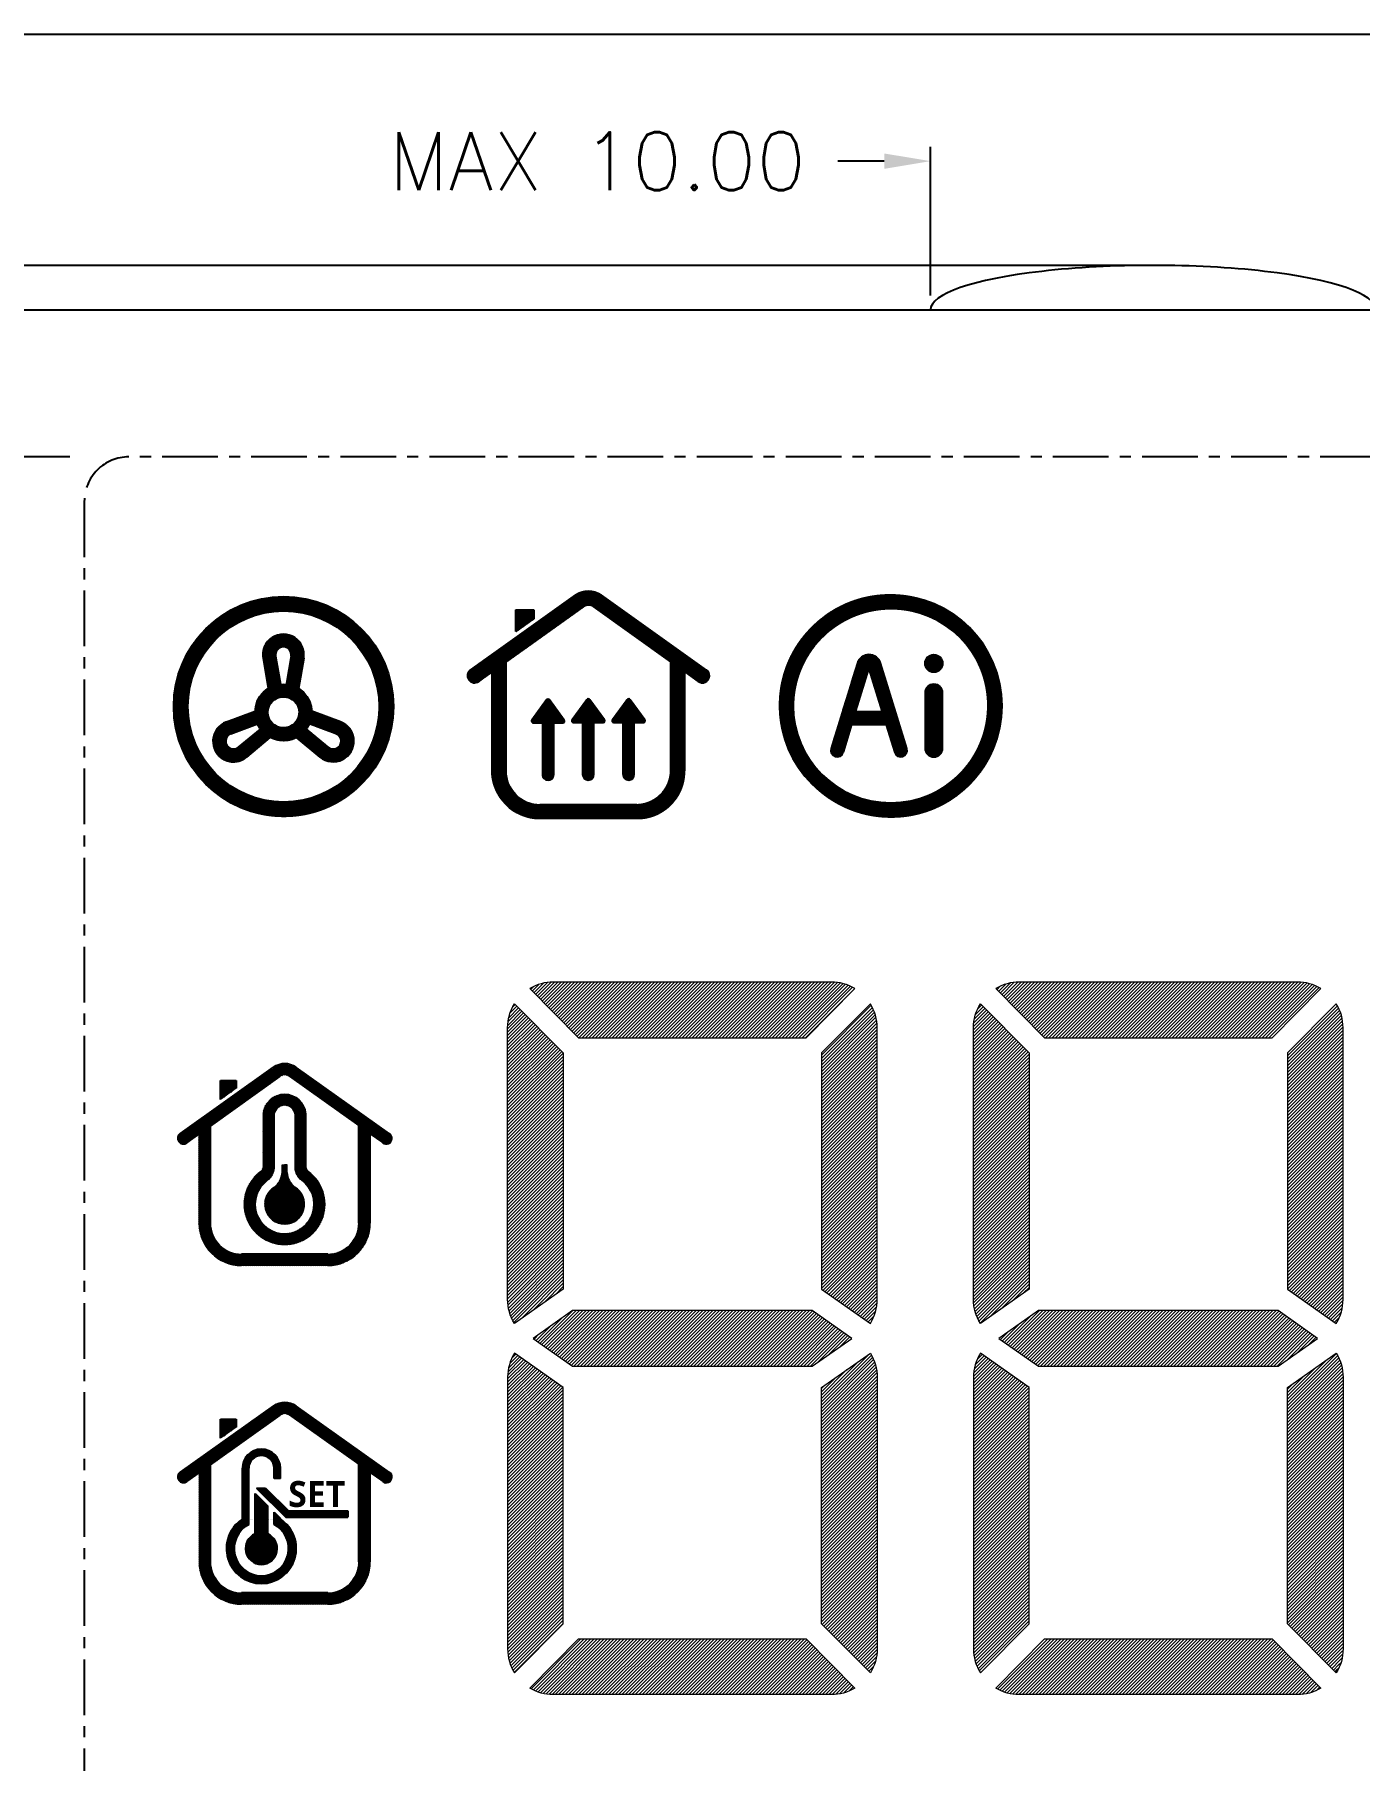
# Model space of a CAD drawing. Header units: millimetres. Extents: x 1826 to 2116, y 1670 to 1795.
# Drawn here: x 1891.45 to 1921.2, y 1756.41 to 1795.16 of the extents above; entities that cross this region are included whole.
import ezdxf

# ---------------------------------------------------------------- set-up
doc = ezdxf.new("R2010")
doc.units = ezdxf.units.MM
doc.linetypes.add('CENTER', pattern=[2, 1.25, -0.25, 0.25, -0.25])
for name, color, linetype in [('D', 7, 'Continuous'), ('DIM', 3, 'Continuous'), ('DWG', 7, 'Continuous')]:
    doc.layers.add(name, color=color, linetype=linetype)
doc.styles.add('ROMANC', font='isocp.shx', dxfattribs={"bigfont": 'gbcbig.shx'})
doc.styles.add('ROMANS', font='romans.shx')
doc.dimstyles.new('LCDDIM', dxfattribs={"dimtxt": 0.85, "dimasz": 0.68, "dimexe": 0.2125, "dimexo": 0.2125, "dimgap": 0.17, "dimtad": 0, "dimzin": 0, "dimdsep": 46, "dimtxsty": 'ROMANS', "dimcen": 2.5, "dimadec": 0, "dimazin": 0, "dimtfac": 1, "dimtofl": 0, "dimtmove": 0, "dimatfit": 0, "dimfxl": 0, "dimarcsym": 0})
pattern_1 = [(45, (-9002.490961, 7840.684792), (-0.010731663625, 0.010731663625), [])]
pattern_2 = [(45, (-10900.845477, 8970.914534), (-0.03742604571, 0.03742604571), [])]
pattern_3 = [(45, (8354.6437641, 10177.7922639), (-0.00083968930266, 0.00083968930266), [])]

# ---------------------------------------------------------------- blocks, each defined once
blk = doc.blocks.new('*D3')
at = {"layer": 'DEFPOINTS', "color": 0, "transparency": 16777216}
for p in [(1876.559, 1789.976), (1916.569, 1789.976), (1889.169, 1788.976)]:
    blk.add_point(p, dxfattribs=at)
at = {"layer": 'DIM', "color": 0, "lineweight": -2, "transparency": 16777216}
for p, q in [((1876.559, 1791.016), (1876.559, 1792.056)), ((1916.244, 1789.976), (1876.234, 1789.976)), ((1888.844, 1788.976), (1876.234, 1788.976)), ((1876.559, 1787.936), (1876.559, 1786.896))]:
    blk.add_line(p, q, dxfattribs=at)
at = {"layer": 'DIM', "color": 0, "transparency": 16777216}
for points in [[(1876.386, 1791.016), (1876.733, 1791.016), (1876.559, 1789.976)], [(1876.386, 1787.936), (1876.733, 1787.936), (1876.559, 1788.976)]]:
    blk.add_solid(points, dxfattribs=at)
at = {"layer": 'DIM', "color": 0, "transparency": 16777216, "insert": (1876.559, 1782.117), "char_height": 1.3, "attachment_point": 5, "rotation": 90, "style": 'ROMANS'}
blk.add_mtext('MAX 1.00', dxfattribs=at)
blk = doc.blocks.new('*D5')
at = {"layer": 'DEFPOINTS', "color": 0, "transparency": 16777216}
for p in [(1911.569, 1792.316), (1911.569, 1788.976), (1921.569, 1788.976)]:
    blk.add_point(p, dxfattribs=at)
at = {"layer": 'DIM', "color": 0, "lineweight": -2, "transparency": 16777216}
for p, q in [((1911.569, 1789.301), (1911.569, 1792.641)), ((1921.569, 1789.301), (1921.569, 1792.641)), ((1910.529, 1792.316), (1909.489, 1792.316)), ((1922.609, 1792.316), (1923.649, 1792.316))]:
    blk.add_line(p, q, dxfattribs=at)
at = {"layer": 'DIM', "color": 0, "transparency": 16777216}
for points in [[(1910.529, 1792.489), (1910.529, 1792.143), (1911.569, 1792.316)], [(1922.609, 1792.489), (1922.609, 1792.143), (1921.569, 1792.316)]]:
    blk.add_solid(points, dxfattribs=at)
at = {"layer": 'DIM', "color": 0, "transparency": 16777216, "insert": (1904.091, 1792.316), "char_height": 1.3, "attachment_point": 5, "style": 'ROMANS'}
blk.add_mtext('MAX 10.00', dxfattribs=at)
blk = doc.blocks.new('*D11')
at = {"layer": 'DEFPOINTS', "color": 0, "transparency": 16777216}
for p in [(1882.149, 1785.676), (1892.569, 1785.676), (1892.569, 1729.676)]:
    blk.add_point(p, dxfattribs=at)
at = {"layer": 'DIM', "color": 0, "lineweight": -2, "transparency": 16777216}
for p, q in [((1892.244, 1785.676), (1881.824, 1785.676)), ((1882.149, 1784.636), (1882.149, 1764.9)), ((1882.149, 1730.716), (1882.149, 1750.452)), ((1892.244, 1729.676), (1881.824, 1729.676))]:
    blk.add_line(p, q, dxfattribs=at)
at = {"layer": 'DIM', "color": 0, "transparency": 16777216}
for points in [[(1881.976, 1784.636), (1882.323, 1784.636), (1882.149, 1785.676)], [(1881.976, 1730.716), (1882.323, 1730.716), (1882.149, 1729.676)]]:
    blk.add_solid(points, dxfattribs=at)
at = {"layer": 'DIM', "color": 0, "transparency": 16777216, "insert": (1882.149, 1757.676), "char_height": 1.3, "attachment_point": 5, "rotation": 90, "style": 'ROMANS'}
blk.add_mtext('MIN V.A 56.00', dxfattribs=at)

msp = doc.modelspace()

# ---------------------------------------------------------------- hatches: boundary and pattern name
h = msp.add_hatch()
h.set_pattern_fill('ANSI31', color=256, scale=0.01)
h.set_pattern_definition([(45, (3708.8154785, 5151.9313022), (-0.0008838834765, 0.0008838834765), [])])
h.paths.add_polyline_path([(1902.262, 1781.755), (1902.66, 1782.039), (1902.66, 1782.24), (1902.262, 1782.24)], flags=16)
h.paths.add_polyline_path([(1901.24, 1780.894, 1), (1901.426, 1780.634), (1901.718, 1780.842), (1901.718, 1778.63, 0.414214), (1902.795, 1777.553), (1904.975, 1777.553, 0.414214), (1906.053, 1778.63), (1906.053, 1780.847), (1906.352, 1780.634, 1), (1906.538, 1780.894), (1904.179, 1782.576, 0.320007), (1903.599, 1782.576)])
h.paths.add_polyline_path([(1903.785, 1782.316, -0.320007), (1903.993, 1782.316), (1905.733, 1781.075), (1905.733, 1778.63, -0.414214), (1904.975, 1777.873), (1902.795, 1777.873, -0.414214), (1902.038, 1778.63), (1902.038, 1781.07)], flags=16)
h.paths.add_polyline_path([(1903.109, 1778.542), (1903.109, 1779.705), (1903.313, 1779.705, 0.614437), (1903.345, 1779.768), (1903.014, 1780.22, 0.506535), (1902.949, 1780.22), (1902.618, 1779.768, 0.614437), (1902.65, 1779.705), (1902.854, 1779.705), (1902.854, 1778.542, 1.000004)], flags=0)
h.paths.add_polyline_path([(1904.013, 1778.547), (1904.013, 1779.71), (1904.216, 1779.71, 0.614437), (1904.248, 1779.773), (1903.917, 1780.224, 0.506535), (1903.853, 1780.224), (1903.522, 1779.773, 0.614437), (1903.554, 1779.71), (1903.758, 1779.71), (1903.758, 1778.547, 1.000004)], flags=0)
h.paths.add_polyline_path([(1904.919, 1778.547), (1904.919, 1779.71), (1905.123, 1779.71, 0.614437), (1905.155, 1779.773), (1904.824, 1780.224, 0.506535), (1904.76, 1780.224), (1904.428, 1779.773, 0.614437), (1904.46, 1779.71), (1904.664, 1779.71), (1904.664, 1778.547, 1.000004)], flags=0)
h = msp.add_hatch()
h.set_pattern_fill('ANSI31', color=256, scale=0.01)
h.set_pattern_definition([(45, (3708.9100307, 5152.0086648), (-0.0008838834765, 0.0008838834765), [])])
h.paths.add_polyline_path([(1894.577, 1780.071, 1), (1899.51, 1780.071, 1)])
h.paths.add_polyline_path([(1899.19, 1780.071, -1), (1894.897, 1780.071, -1)], flags=16)
h.paths.add_polyline_path([(1897.676, 1779.94, -1), (1896.404, 1779.94, -1)], flags=0)
h = msp.add_hatch()
h.set_pattern_fill('ANSI31', color=256, scale=0.01)
h.set_pattern_definition([(45, (6630.614314, 9487.2321679), (-0.00088388347648, 0.00088388347648), [])])
h.paths.add_polyline_path([(1908.18, 1780.087, 1), (1913.176, 1780.087, 1)])
h.paths.add_polyline_path([(1912.856, 1780.087, -1), (1908.5, 1780.087, -1)], flags=16)
h.paths.add_polyline_path([(1910.454, 1781.045), (1911.043, 1779.125, -1), (1910.761, 1779.039), (1910.569, 1779.663), (1909.804, 1779.663), (1909.613, 1779.039, -1), (1909.33, 1779.125), (1909.919, 1781.045, -0.739234)], flags=0)
h.paths.add_polyline_path([(1910.187, 1780.91), (1910.477, 1779.963), (1909.896, 1779.963)], flags=0)
h.paths.add_polyline_path([(1911.848, 1780.375), (1911.848, 1779.137, -1), (1911.439, 1779.137), (1911.439, 1780.375, -1)], flags=0)
h = msp.add_hatch()
h.set_pattern_fill('ANSI31', color=256, scale=0.0095)
h.set_pattern_definition(pattern_3)
h.paths.add_polyline_path([(1896.584, 1781.156), (1896.7, 1780.477, -0.115075), (1896.973, 1780.572), (1896.865, 1781.204, -1.184739), (1897.215, 1781.204), (1897.107, 1780.572, -0.115075), (1897.38, 1780.477), (1897.496, 1781.156, 1.184739)])
at = {"lineweight": 5}
h = msp.add_hatch(dxfattribs=at)
h.set_pattern_fill('ANSI31', color=256, scale=0.003628)
h.set_pattern_definition([(45, (-10742.487181, 8598.710117), (-0.008145319496, 0.008145319496), [])])
edge = h.paths.add_edge_path()
edge.add_arc((1911.644, 1781.038), 0.205, 0, 360)
edge = h.paths.add_edge_path()
edge.add_arc((1909.472, 1779.082), 0.148, 162.9461, 342.9461)
edge.add_line((1909.613, 1779.039), (1909.804, 1779.663))
edge.add_line((1909.804, 1779.663), (1910.569, 1779.663))
edge.add_line((1910.569, 1779.663), (1910.761, 1779.039))
edge.add_arc((1910.902, 1779.082), 0.148, 197.0539, 377.0539)
edge.add_line((1911.043, 1779.125), (1910.454, 1781.045))
edge.add_arc((1910.187, 1780.963), 0.28, 17.0539, 162.9461)
edge.add_line((1909.919, 1781.045), (1909.33, 1779.125))
h.paths.add_polyline_path([(1910.187, 1780.91), (1909.896, 1779.963), (1910.477, 1779.963)], flags=16)
edge = h.paths.add_edge_path()
edge.add_arc((1911.644, 1780.375), 0.205, 0, 180)
edge.add_line((1911.439, 1780.375), (1911.439, 1779.137))
edge.add_arc((1911.644, 1779.137), 0.205, 180, 360)
edge.add_line((1911.848, 1779.137), (1911.848, 1780.375))
h = msp.add_hatch()
h.set_pattern_fill('ANSI31', color=256, scale=0.0095)
h.set_pattern_definition(pattern_3)
h.paths.add_polyline_path([(1897.04, 1780.576, 0.414214), (1896.404, 1779.94, 1), (1897.676, 1779.94, 0.414214), (1897.04, 1780.576), (1897.04, 1780.291, -0.414214), (1897.391, 1779.94, -1), (1896.689, 1779.94, -0.414214), (1897.04, 1780.291)])
h = msp.add_hatch()
h.set_pattern_fill('ANSI31', color=256, scale=0.0095, angle=120)
h.set_pattern_definition([(165, (-8604.5152867, 3173.462431), (-0.00030734761606, -0.00114703691872), [])])
h.paths.add_polyline_path([(1896.215, 1778.937), (1896.745, 1779.376, -0.115075), (1896.526, 1779.565), (1896.033, 1779.156, -1.184739), (1895.858, 1779.459), (1896.459, 1779.682, -0.115075), (1896.404, 1779.966), (1895.759, 1779.727, 1.184739)])
h = msp.add_hatch()
h.set_pattern_fill('ANSI31', color=256, scale=0.0095, angle=240)
h.set_pattern_definition([(285, (5940.9918105, -8011.4352173), (0.00114703691872, 0.00030734761606), [])])
h.paths.add_polyline_path([(1898.321, 1779.727), (1897.676, 1779.966, -0.115075), (1897.622, 1779.682), (1898.222, 1779.459, -1.184739), (1898.047, 1779.156), (1897.554, 1779.565, -0.115075), (1897.335, 1779.376), (1897.865, 1778.937, 1.184739)])
h = msp.add_hatch()
h.set_pattern_fill('ANSI31', color=256, scale=0.00796)
h.set_pattern_definition([(45, (3340.460339, 4463.9924451), (-0.0007035756667, 0.0007035756667), [])])
h.paths.add_polyline_path([(1902.854, 1779.705), (1902.854, 1778.542, 1.000004), (1903.109, 1778.542), (1903.109, 1779.705), (1903.313, 1779.705, 0.614437), (1903.345, 1779.768), (1903.014, 1780.22, 0.506535), (1902.949, 1780.22), (1902.618, 1779.768, 0.614437), (1902.65, 1779.705)])
h = msp.add_hatch()
h.set_pattern_fill('ANSI31', color=256, scale=0.00796)
h.set_pattern_definition([(45, (3341.3638348, 4463.997074), (-0.0007035756667, 0.0007035756667), [])])
h.paths.add_polyline_path([(1903.758, 1779.71), (1903.758, 1778.547, 1.000004), (1904.013, 1778.547), (1904.013, 1779.71), (1904.216, 1779.71, 0.614437), (1904.248, 1779.773), (1903.917, 1780.224, 0.506535), (1903.853, 1780.224), (1903.522, 1779.773, 0.614437), (1903.554, 1779.71)])
h = msp.add_hatch()
h.set_pattern_fill('ANSI31', color=256, scale=0.00796)
h.set_pattern_definition([(45, (3342.2704966, 4463.997074), (-0.0007035756667, 0.0007035756667), [])])
h.paths.add_polyline_path([(1904.664, 1779.71), (1904.664, 1778.547, 1.000004), (1904.919, 1778.547), (1904.919, 1779.71), (1905.123, 1779.71, 0.614437), (1905.155, 1779.773), (1904.824, 1780.224, 0.506535), (1904.76, 1780.224), (1904.428, 1779.773, 0.614437), (1904.46, 1779.71)])
h = msp.add_hatch(dxfattribs=at)
h.set_pattern_fill('ANSI31', color=256, scale=0.01667)
h.set_pattern_definition(pattern_2)
h.paths.add_polyline_path([(1903.101, 1773.885, 0.136063), (1902.572, 1773.738), (1903.669, 1772.634), (1908.776, 1772.634), (1909.873, 1773.738, 0.136063), (1909.344, 1773.885)])
h = msp.add_hatch(dxfattribs=at)
h.set_pattern_fill('ANSI31', color=256, scale=0.01667)
h.set_pattern_definition(pattern_2)
h.paths.add_polyline_path([(1913.562, 1773.885, 0.136063), (1913.033, 1773.738), (1914.13, 1772.634), (1919.237, 1772.634), (1920.334, 1773.738, 0.136063), (1919.805, 1773.885)])
h = msp.add_hatch(dxfattribs=at)
h.set_pattern_fill('ANSI31', color=256, scale=0.01667)
h.set_pattern_definition(pattern_2)
h.paths.add_polyline_path([(1903.324, 1772.293), (1902.227, 1773.397, 0.139094), (1902.074, 1772.857), (1902.074, 1766.757, 0.139094), (1902.227, 1766.218), (1903.324, 1766.99)])
h = msp.add_hatch(dxfattribs=at)
h.set_pattern_fill('ANSI31', color=256, scale=0.01667)
h.set_pattern_definition(pattern_2)
h.paths.add_polyline_path([(1910.372, 1772.857, 0.139094), (1910.219, 1773.397), (1909.121, 1772.293), (1909.121, 1766.99), (1910.219, 1766.218, 0.139094), (1910.372, 1766.757)])
h = msp.add_hatch(dxfattribs=at)
h.set_pattern_fill('ANSI31', color=256, scale=0.01667)
h.set_pattern_definition(pattern_2)
edge = h.paths.add_edge_path()
edge.add_arc((1913.562, 1766.757), 1.027, 180, 211.6747, ccw=False)
edge.add_line((1912.535, 1766.757), (1912.535, 1772.857))
edge.add_arc((1913.562, 1772.857), 1.027, 148.3253, 180, ccw=False)
edge.add_line((1912.688, 1773.397), (1913.785, 1772.293))
edge.add_line((1913.785, 1772.293), (1913.785, 1766.99))
edge.add_line((1913.785, 1766.99), (1912.688, 1766.218))
h = msp.add_hatch(dxfattribs=at)
h.set_pattern_fill('ANSI31', color=256, scale=0.01667)
h.set_pattern_definition(pattern_2)
edge = h.paths.add_edge_path()
edge.add_arc((1919.805, 1766.757), 1.027, 328.3253, 360)
edge.add_line((1920.833, 1766.757), (1920.833, 1772.857))
edge.add_arc((1919.805, 1772.857), 1.027, 360, 391.6747)
edge.add_line((1920.68, 1773.397), (1919.582, 1772.293))
edge.add_line((1919.582, 1772.293), (1919.582, 1766.99))
edge.add_line((1919.582, 1766.99), (1920.68, 1766.218))
h = msp.add_hatch()
h.set_pattern_fill('ANSI31', color=256, scale=0.00956)
h.set_pattern_definition([(45, (-9583.99517, 7829.414137), (-0.02146332725, 0.02146332725), [])])
h.paths.add_polyline_path([(1895.98, 1771.498), (1895.98, 1771.676), (1895.626, 1771.676), (1895.626, 1771.246)], flags=16)
h.paths.add_polyline_path([(1894.72, 1770.482, 1), (1894.869, 1770.272), (1895.143, 1770.467), (1895.143, 1768.473, 0.414214), (1896.099, 1767.517), (1898.034, 1767.517, 0.414214), (1898.99, 1768.473), (1898.99, 1770.472), (1899.27, 1770.272, 1), (1899.42, 1770.482), (1897.327, 1771.974, 0.320007), (1896.813, 1771.974)])
h.paths.add_polyline_path([(1895.402, 1770.651), (1896.963, 1771.764, -0.320007), (1897.177, 1771.764), (1898.732, 1770.656), (1898.732, 1768.473, -0.414214), (1898.034, 1767.775), (1896.099, 1767.775, -0.414214), (1895.402, 1768.473)], flags=16)
h = msp.add_hatch()
h.set_pattern_fill('ANSI31', color=256, scale=0.00478)
h.set_pattern_definition(pattern_1)
h.paths.add_polyline_path([(1896.585, 1769.723, -0.178159), (1896.534, 1769.631, 3.083722), (1897.599, 1769.631, -0.178159), (1897.549, 1769.723), (1897.549, 1770.923, 0.920896), (1896.585, 1770.923)])
h.paths.add_polyline_path([(1896.833, 1770.911, -0.888352), (1897.3, 1770.911), (1897.3, 1769.708, 0.202499), (1897.447, 1769.434, -3.143835), (1896.686, 1769.434, 0.202499), (1896.833, 1769.708)], flags=16)
h.paths.add_polyline_path([(1897.011, 1769.782), (1897.067, 1769.782), (1897.122, 1769.782), (1897.123, 1769.607, 0.204472), (1897.296, 1769.281, -3.624789), (1896.838, 1769.281, 0.204472), (1897.01, 1769.607)], flags=0)
h = msp.add_hatch()
h.set_pattern_fill('ANSI31', color=256, scale=0.00478)
h.set_pattern_definition(pattern_1)
h.paths.add_polyline_path([(1897.296, 1769.281, -0.204472), (1897.123, 1769.607), (1897.122, 1769.782), (1897.067, 1769.782), (1897.011, 1769.782), (1897.01, 1769.607, -0.204472), (1896.838, 1769.281, 3.624789)])
h = msp.add_hatch(dxfattribs=at)
h.set_pattern_fill('ANSI31', color=256, scale=0.01667)
h.set_pattern_definition(pattern_2)
h.paths.add_polyline_path([(1903.534, 1766.509), (1902.645, 1765.884), (1903.534, 1765.259), (1908.911, 1765.259), (1909.8, 1765.884), (1908.911, 1766.509)])
h = msp.add_hatch(dxfattribs=at)
h.set_pattern_fill('ANSI31', color=256, scale=0.01667)
h.set_pattern_definition(pattern_2)
h.paths.add_polyline_path([(1913.995, 1766.509), (1913.106, 1765.884), (1913.995, 1765.259), (1919.372, 1765.259), (1920.261, 1765.884), (1919.372, 1766.509)])
h = msp.add_hatch(dxfattribs=at)
h.set_pattern_fill('ANSI31', color=256, scale=0.01667)
h.set_pattern_definition(pattern_2)
h.paths.add_polyline_path([(1903.324, 1764.779), (1902.227, 1765.55, 0.139094), (1902.074, 1765.011), (1902.074, 1758.911, 0.139094), (1902.227, 1758.372), (1903.324, 1759.476)])
h = msp.add_hatch(dxfattribs=at)
h.set_pattern_fill('ANSI31', color=256, scale=0.01667)
h.set_pattern_definition(pattern_2)
h.paths.add_polyline_path([(1909.121, 1759.476), (1910.219, 1758.372, 0.139094), (1910.372, 1758.911), (1910.372, 1765.011, 0.139094), (1910.219, 1765.55), (1909.121, 1764.779)])
h = msp.add_hatch(dxfattribs=at)
h.set_pattern_fill('ANSI31', color=256, scale=0.01667)
h.set_pattern_definition(pattern_2)
edge = h.paths.add_edge_path()
edge.add_arc((1913.562, 1765.011), 1.027, 148.3253, 180)
edge.add_line((1912.535, 1765.011), (1912.535, 1758.911))
edge.add_arc((1913.562, 1758.911), 1.027, 180, 211.6747)
edge.add_line((1912.688, 1758.372), (1913.785, 1759.476))
edge.add_line((1913.785, 1759.476), (1913.785, 1764.779))
edge.add_line((1913.785, 1764.779), (1912.688, 1765.55))
h = msp.add_hatch(dxfattribs=at)
h.set_pattern_fill('ANSI31', color=256, scale=0.01667)
h.set_pattern_definition(pattern_2)
edge = h.paths.add_edge_path()
edge.add_arc((1919.805, 1765.011), 1.027, 0, 31.6747, ccw=False)
edge.add_line((1920.833, 1765.011), (1920.833, 1758.911))
edge.add_arc((1919.805, 1758.911), 1.027, -31.6747, 0, ccw=False)
edge.add_line((1920.68, 1758.372), (1919.582, 1759.476))
edge.add_line((1919.582, 1759.476), (1919.582, 1764.779))
edge.add_line((1919.582, 1764.779), (1920.68, 1765.55))
h = msp.add_hatch()
h.set_pattern_fill('ANSI31', color=256, scale=0.00956)
h.set_pattern_definition([(45, (-9583.99413, 7821.808982), (-0.02146332725, 0.02146332725), [])])
h.paths.add_polyline_path([(1895.981, 1763.893), (1895.981, 1764.071), (1895.627, 1764.071), (1895.627, 1763.64)], flags=16)
h.paths.add_polyline_path([(1894.721, 1762.877, 1), (1894.87, 1762.667), (1895.145, 1762.862), (1895.145, 1760.868, 0.414214), (1896.101, 1759.912), (1898.035, 1759.912, 0.414214), (1898.991, 1760.868), (1898.991, 1762.867), (1899.271, 1762.667, 1), (1899.421, 1762.877), (1897.328, 1764.369, 0.320007), (1896.814, 1764.369)])
h.paths.add_polyline_path([(1895.403, 1763.046), (1896.964, 1764.159, -0.320007), (1897.178, 1764.159), (1898.733, 1763.051), (1898.733, 1760.868, -0.414214), (1898.035, 1760.17), (1896.101, 1760.17, -0.414214), (1895.403, 1760.868)], flags=16)
h = msp.add_hatch()
h.set_pattern_fill('ANSI31', color=256, scale=0.006214)
h.set_pattern_definition([(45, (-5600.778105, 6010.064838), (-0.01395116271, 0.01395116271), [])])
h.paths.add_polyline_path([(1898.484, 1762.01), (1898.484, 1761.867), (1897.096, 1761.867), (1896.437, 1762.517), (1896.641, 1762.517), (1897.155, 1762.01)])
edge = h.paths.add_edge_path()
edge.add_line((1896.972, 1762.74), (1896.83, 1762.74))
edge.add_line((1896.83, 1762.74), (1896.83, 1762.968))
edge.add_arc((1896.545, 1762.968), 0.285, 0, 180)
edge.add_line((1896.26, 1762.968), (1896.26, 1761.706))
edge.add_arc((1896.545, 1761.165), 0.611, 117.7938, 422.2062)
edge.add_line((1896.83, 1761.706), (1896.83, 1761.978))
edge.add_line((1896.83, 1761.978), (1896.972, 1761.838))
edge.add_line((1896.972, 1761.838), (1896.972, 1761.824))
edge.add_arc((1896.545, 1761.165), 0.785, -237.0432, 57.0432, ccw=False)
edge.add_line((1896.118, 1761.824), (1896.118, 1762.968))
edge.add_arc((1896.545, 1762.968), 0.427, 0, 180, ccw=False)
edge.add_line((1896.972, 1762.968), (1896.972, 1762.74))
edge = h.paths.add_edge_path(flags=17)
edge.add_line((1896.402, 1762.399), (1896.687, 1762.119))
edge.add_line((1896.687, 1762.119), (1896.687, 1761.492))
edge.add_arc((1896.545, 1761.165), 0.356, -246.4218, 66.4218, ccw=False)
edge.add_line((1896.402, 1761.492), (1896.402, 1762.077))
edge.add_line((1896.402, 1762.077), (1896.402, 1762.399))
h = msp.add_hatch(dxfattribs=at)
h.set_pattern_fill('ANSI31', color=256, scale=0.01667)
h.set_pattern_definition(pattern_2)
h.paths.add_polyline_path([(1903.669, 1759.134), (1902.572, 1758.03, 0.136063), (1903.101, 1757.884), (1909.344, 1757.884, 0.136063), (1909.873, 1758.03), (1908.776, 1759.134)])
h = msp.add_hatch(dxfattribs=at)
h.set_pattern_fill('ANSI31', color=256, scale=0.01667)
h.set_pattern_definition(pattern_2)
edge = h.paths.add_edge_path()
edge.add_arc((1913.562, 1758.911), 1.027, 239.007, 270, ccw=False)
edge.add_line((1913.033, 1758.03), (1914.13, 1759.134))
edge.add_line((1914.13, 1759.134), (1919.237, 1759.134))
edge.add_line((1919.237, 1759.134), (1920.334, 1758.03))
edge.add_arc((1919.805, 1758.911), 1.027, 270, 300.993, ccw=False)
edge.add_line((1919.805, 1757.884), (1913.562, 1757.884))

# ---------------------------------------------------------------- linework, layer by layer
for p, q in [((1911.569, 1788.976), (1911.569, 1788.976)), ((1897.099, 1782.504), (1897.107, 1782.504)), ((1902.262, 1781.755), (1902.262, 1782.24)), ((1902.262, 1782.24), (1902.66, 1782.24)), ((1902.66, 1782.24), (1902.66, 1782.039)), ((1896.584, 1781.156), (1896.7, 1780.477)), ((1896.865, 1781.204), (1896.973, 1780.572)), ((1897.215, 1781.204), (1897.107, 1780.572)), ((1897.496, 1781.156), (1897.38, 1780.477)), ((1895.759, 1779.727), (1896.404, 1779.966)), ((1898.321, 1779.727), (1897.676, 1779.966)), ((1895.858, 1779.459), (1896.459, 1779.682)), ((1896.033, 1779.156), (1896.526, 1779.565)), ((1898.047, 1779.156), (1897.554, 1779.565)), ((1898.222, 1779.459), (1897.622, 1779.682)), ((1902.854, 1779.705), (1902.854, 1778.542)), ((1903.758, 1779.71), (1903.758, 1778.547)), ((1904.664, 1779.71), (1904.664, 1778.547)), ((1896.215, 1778.937), (1896.745, 1779.376)), ((1897.865, 1778.937), (1897.335, 1779.376)), ((1895.626, 1771.246), (1895.626, 1771.676)), ((1895.626, 1771.676), (1895.98, 1771.676)), ((1895.98, 1771.676), (1895.98, 1771.498)), ((1895.402, 1768.473), (1895.402, 1770.651)), ((1898.732, 1768.473), (1898.732, 1770.656)), ((1898.034, 1767.775), (1896.099, 1767.775)), ((1895.627, 1763.64), (1895.627, 1764.071)), ((1895.627, 1764.071), (1895.981, 1764.071)), ((1895.981, 1764.071), (1895.981, 1763.893)), ((1895.403, 1760.868), (1895.403, 1763.046)), ((1898.733, 1760.868), (1898.733, 1763.051)), ((1896.437, 1762.517), (1897.096, 1761.867)), ((1896.437, 1762.517), (1896.641, 1762.517)), ((1896.641, 1762.517), (1897.155, 1762.01)), ((1896.402, 1762.077), (1896.402, 1762.399)), ((1896.402, 1762.399), (1896.687, 1762.119)), ((1896.83, 1761.978), (1896.972, 1761.838)), ((1898.035, 1760.17), (1896.101, 1760.17))]:
    msp.add_line(p, q)
for p, q in [((1910.678, 1782.585), (1910.687, 1782.585)), ((1909.919, 1781.045), (1909.33, 1779.125)), ((1910.187, 1780.91), (1909.896, 1779.963)), ((1910.477, 1779.963), (1910.187, 1780.91)), ((1911.043, 1779.125), (1910.454, 1781.045)), ((1911.439, 1780.375), (1911.439, 1779.137)), ((1911.848, 1779.137), (1911.848, 1780.375)), ((1909.896, 1779.963), (1910.477, 1779.963)), ((1909.804, 1779.663), (1909.613, 1779.039)), ((1909.804, 1779.663), (1910.569, 1779.663)), ((1910.569, 1779.663), (1910.761, 1779.039)), ((1904.464, 1757.884), (1904.464, 1757.884)), ((1907.322, 1757.884), (1907.322, 1757.884))]:
    msp.add_line(p, q, dxfattribs=at)
at = {"lineweight": 0}
for p, q in [((1905.733, 1781.075), (1905.733, 1778.63)), ((1906.053, 1780.847), (1906.053, 1778.63)), ((1904.975, 1777.873), (1902.795, 1777.873)), ((1904.975, 1777.553), (1902.795, 1777.553)), ((1898.99, 1770.472), (1898.99, 1768.473)), ((1897.01, 1769.607), (1897.011, 1769.782)), ((1897.01, 1769.607), (1897.011, 1769.782)), ((1897.011, 1769.782), (1897.067, 1769.782)), ((1897.011, 1769.782), (1897.067, 1769.782)), ((1897.122, 1769.782), (1897.067, 1769.782)), ((1897.122, 1769.782), (1897.067, 1769.782)), ((1897.123, 1769.607), (1897.122, 1769.782)), ((1897.123, 1769.607), (1897.122, 1769.782)), ((1898.034, 1767.517), (1896.099, 1767.517)), ((1898.991, 1762.867), (1898.991, 1760.868)), ((1898.035, 1759.912), (1896.101, 1759.912))]:
    msp.add_line(p, q, dxfattribs=at)
for points in [[(2006.407, 1669.996), (2006.407, 1795.159), (1825.615, 1795.159), (1825.615, 1669.996)], [(1943.969, 1726.376), (1889.169, 1726.376), (1889.169, 1788.976), (1943.969, 1788.976)]]:
    msp.add_lwpolyline(points, close=True)
at = {"linetype": 'CENTER'}
msp.add_lwpolyline([(1940.569, 1730.676), (1940.569, 1784.676, 0.414214), (1939.569, 1785.676), (1893.569, 1785.676, 0.414214), (1892.569, 1784.676), (1892.569, 1730.676, 0.414214), (1893.569, 1729.676), (1939.569, 1729.676, 0.414214)], format="xyb", close=True, dxfattribs=at)
for points in [[(1903.109, 1778.542), (1903.109, 1779.705), (1903.313, 1779.705, 0.614437), (1903.345, 1779.768), (1903.014, 1780.22, 0.506535), (1902.949, 1780.22), (1902.618, 1779.768, 0.614437), (1902.65, 1779.705), (1902.854, 1779.705)], [(1904.013, 1778.547), (1904.013, 1779.71), (1904.216, 1779.71, 0.614437), (1904.248, 1779.773), (1903.917, 1780.224, 0.506535), (1903.853, 1780.224), (1903.522, 1779.773, 0.614437), (1903.554, 1779.71), (1903.758, 1779.71)], [(1904.919, 1778.547), (1904.919, 1779.71), (1905.123, 1779.71, 0.614437), (1905.155, 1779.773), (1904.824, 1780.224, 0.506535), (1904.76, 1780.224), (1904.428, 1779.773, 0.614437), (1904.46, 1779.71), (1904.664, 1779.71)]]:
    msp.add_lwpolyline(points, format="xyb")
at = {"lineweight": 5}
for points in [[(1903.101, 1773.885, 0.136063), (1902.572, 1773.738), (1903.669, 1772.634), (1908.776, 1772.634), (1909.873, 1773.738, 0.136063), (1909.344, 1773.885)], [(1913.562, 1773.885, 0.136063), (1913.033, 1773.738), (1914.13, 1772.634), (1919.237, 1772.634), (1920.334, 1773.738, 0.136063), (1919.805, 1773.885)], [(1902.227, 1766.218, -0.139094), (1902.074, 1766.757), (1902.074, 1772.857, -0.139094), (1902.227, 1773.397), (1903.324, 1772.293), (1903.324, 1766.99)], [(1910.219, 1766.218, 0.139094), (1910.372, 1766.757), (1910.372, 1772.857, 0.139094), (1910.219, 1773.397), (1909.121, 1772.293), (1909.121, 1766.99)], [(1912.688, 1766.218, -0.139094), (1912.535, 1766.757), (1912.535, 1772.857, -0.139094), (1912.688, 1773.397), (1913.785, 1772.293), (1913.785, 1766.99)], [(1920.68, 1766.218, 0.139094), (1920.833, 1766.757), (1920.833, 1772.857, 0.139094), (1920.68, 1773.397), (1919.582, 1772.293), (1919.582, 1766.99)], [(1902.227, 1765.55, 0.139094), (1902.074, 1765.011), (1902.074, 1758.911, 0.139094), (1902.227, 1758.372), (1903.324, 1759.476), (1903.324, 1764.779)], [(1910.219, 1765.55, -0.139094), (1910.372, 1765.011), (1910.372, 1758.911, -0.139094), (1910.219, 1758.372), (1909.121, 1759.476), (1909.121, 1764.779)], [(1912.688, 1765.55, 0.139094), (1912.535, 1765.011), (1912.535, 1758.911, 0.139094), (1912.688, 1758.372), (1913.785, 1759.476), (1913.785, 1764.779)], [(1920.68, 1765.55, -0.139094), (1920.833, 1765.011), (1920.833, 1758.911, -0.139094), (1920.68, 1758.372), (1919.582, 1759.476), (1919.582, 1764.779)], [(1903.101, 1757.884, -0.136063), (1902.572, 1758.03), (1903.669, 1759.134), (1908.776, 1759.134), (1909.873, 1758.03, -0.136063), (1909.344, 1757.884)], [(1913.562, 1757.884, -0.136063), (1913.033, 1758.03), (1914.13, 1759.134), (1919.237, 1759.134), (1920.334, 1758.03, -0.136063), (1919.805, 1757.884)]]:
    msp.add_lwpolyline(points, format="xyb", close=True, dxfattribs=at)
at = {"lineweight": 0}
for points in [[(1896.585, 1770.923), (1896.585, 1769.723, -0.178159), (1896.534, 1769.631, 3.083722), (1897.599, 1769.631, -0.178159), (1897.549, 1769.723), (1897.549, 1770.923, 0.920896)], [(1896.833, 1770.911), (1896.833, 1769.708, -0.202499), (1896.686, 1769.434, 3.143835), (1897.447, 1769.434, -0.202499), (1897.3, 1769.708), (1897.3, 1770.911, 0.888352)]]:
    msp.add_lwpolyline(points, format="xyb", close=True, dxfattribs=at)
at = {"lineweight": 5}
for points in [[(1903.534, 1766.509), (1902.645, 1765.884), (1903.534, 1765.259), (1908.911, 1765.259), (1909.8, 1765.884), (1908.911, 1766.509)], [(1913.995, 1766.509), (1913.106, 1765.884), (1913.995, 1765.259), (1919.372, 1765.259), (1920.261, 1765.884), (1919.372, 1766.509)]]:
    msp.add_lwpolyline(points, close=True, dxfattribs=at)
for centre, radius in [((1897.044, 1780.071), 2.467), ((1897.044, 1780.071), 2.147), ((1897.04, 1779.94), 0.636), ((1897.04, 1779.94), 0.351)]:
    msp.add_circle(centre, radius)
for centre, radius in [((1910.678, 1780.087), 2.498), ((1910.678, 1780.087), 2.178), ((1911.644, 1781.038), 0.205)]:
    msp.add_circle(centre, radius, dxfattribs=at)
for centre, radius, start, end in [((1897.04, 1781.233), 0.462, 350.3333, 189.6667), ((1897.04, 1781.233), 0.177, 350.3333, 189.6667), ((1901.333, 1780.764), 0.16, 125.4901, 305.4901), ((1906.445, 1780.764), 0.16, 234.5099, 54.5099), ((1895.92, 1779.293), 0.462, 110.3333, 309.6667), ((1898.16, 1779.293), 0.462, 230.3333, 69.6667), ((1895.92, 1779.293), 0.177, 110.3333, 309.6667), ((1898.16, 1779.293), 0.177, 230.3333, 69.6667), ((1902.982, 1778.542), 0.127, 180, 0), ((1903.885, 1778.547), 0.127, 180, 0), ((1904.792, 1778.547), 0.127, 180, 0), ((1894.795, 1770.377), 0.129, 125.4901, 305.4901), ((1899.345, 1770.377), 0.129, 234.5099, 54.5099), ((1894.796, 1762.772), 0.129, 125.4901, 305.4901), ((1899.346, 1762.772), 0.129, 234.5099, 54.5099)]:
    msp.add_arc(centre, radius, start, end)
for centre, radius, start, end in [((1910.187, 1780.963), 0.28, 17.0539, 162.9461), ((1911.644, 1780.375), 0.205, 0, 180), ((1909.472, 1779.082), 0.148, 162.9461, 342.9461), ((1910.902, 1779.082), 0.148, 197.0539, 17.0539), ((1911.644, 1779.137), 0.205, 180, 0)]:
    msp.add_arc(centre, radius, start, end, dxfattribs=at)
at = {"lineweight": 0}
for centre, radius, start, end in [((1902.795, 1778.63), 1.077, 180, 270), ((1902.795, 1778.63), 0.757, 180, 270), ((1904.975, 1778.63), 1.077, 270, 0), ((1904.975, 1778.63), 0.757, 270, 0), ((1896.542, 1769.646), 0.47, 309.0353, 355.2596), ((1896.542, 1769.646), 0.47, 309.0353, 355.2596), ((1897.592, 1769.646), 0.47, 184.7404, 230.9647), ((1897.592, 1769.646), 0.47, 184.7404, 230.9647), ((1897.067, 1768.897), 0.447, 120.846, 59.154), ((1897.067, 1768.897), 0.447, 120.846, 59.154), ((1896.099, 1768.473), 0.956, 180, 270), ((1896.099, 1768.473), 0.698, 179.9941, 270), ((1898.034, 1768.473), 0.956, 270, 0), ((1898.034, 1768.473), 0.698, 270, 0.0059), ((1896.101, 1760.868), 0.956, 180, 270), ((1896.101, 1760.868), 0.698, 179.9941, 270), ((1898.035, 1760.868), 0.956, 270, 0), ((1898.035, 1760.868), 0.698, 270, 0.0059)]:
    msp.add_arc(centre, radius, start, end, dxfattribs=at)
msp.add_ellipse((1916.569, 1788.976), major_axis=(5, 0), ratio=0.2, start_param=0, end_param=3.141593)
at = {"layer": 'D'}
for p, q in [((1896.118, 1761.824), (1896.118, 1762.968)), ((1896.26, 1761.706), (1896.26, 1762.968)), ((1896.83, 1762.74), (1896.83, 1762.968)), ((1896.972, 1762.74), (1896.972, 1762.968)), ((1896.972, 1762.74), (1896.83, 1762.74)), ((1896.402, 1761.492), (1896.402, 1762.077)), ((1896.687, 1761.492), (1896.687, 1762.119)), ((1896.83, 1761.706), (1896.83, 1761.978)), ((1896.972, 1761.824), (1896.972, 1761.838)), ((1897.096, 1761.867), (1898.484, 1761.867)), ((1897.155, 1762.01), (1898.484, 1762.01)), ((1898.484, 1762.01), (1898.484, 1761.867))]:
    msp.add_line(p, q, dxfattribs=at)
for centre, radius, start, end in [((1896.545, 1762.968), 0.427, 0, 180), ((1896.545, 1762.968), 0.285, 0, 180), ((1896.545, 1761.165), 0.785, 122.9568, 57.0432), ((1896.545, 1761.165), 0.611, 117.7938, 62.2062), ((1896.545, 1761.165), 0.356, 113.5782, 66.4218)]:
    msp.add_arc(centre, radius, start, end, dxfattribs=at)
at = {"layer": 'DWG', "lineweight": 0}
for p, q in [((1903.599, 1782.576), (1901.24, 1780.894)), ((1903.785, 1782.316), (1902.038, 1781.07)), ((1903.993, 1782.316), (1905.733, 1781.075)), ((1904.179, 1782.576), (1906.538, 1780.894)), ((1902.66, 1782.039), (1902.262, 1781.755)), ((1901.718, 1780.842), (1901.426, 1780.634)), ((1901.718, 1780.842), (1901.718, 1778.63)), ((1902.038, 1781.07), (1902.038, 1778.63)), ((1906.053, 1780.847), (1906.352, 1780.634)), ((1896.813, 1771.974), (1894.72, 1770.482)), ((1897.327, 1771.974), (1899.42, 1770.482)), ((1895.402, 1770.651), (1896.963, 1771.764)), ((1895.98, 1771.498), (1895.626, 1771.246)), ((1898.732, 1770.656), (1897.177, 1771.764)), ((1894.869, 1770.272), (1895.143, 1770.467)), ((1895.143, 1770.467), (1895.143, 1768.473)), ((1899.27, 1770.272), (1898.99, 1770.472)), ((1896.814, 1764.369), (1894.721, 1762.877)), ((1895.403, 1763.046), (1896.964, 1764.159)), ((1898.733, 1763.051), (1897.178, 1764.159)), ((1897.328, 1764.369), (1899.421, 1762.877)), ((1895.981, 1763.893), (1895.627, 1763.64)), ((1894.87, 1762.667), (1895.145, 1762.862)), ((1895.145, 1762.862), (1895.145, 1760.868)), ((1899.271, 1762.667), (1898.991, 1762.867))]:
    msp.add_line(p, q, dxfattribs=at)
for centre, radius in [((1903.889, 1782.17), 0.499), ((1903.889, 1782.17), 0.179), ((1897.07, 1771.614), 0.443), ((1897.07, 1771.614), 0.185), ((1897.071, 1764.009), 0.443), ((1897.071, 1764.009), 0.185)]:
    msp.add_arc(centre, radius, 54.5099, 125.4901, dxfattribs=at)

# ---------------------------------------------------------------- texts
at = {"insert": (1897.148, 1762.68), "char_height": 0.58136, "attachment_point": 1, "style": 'ROMANC'}
msp.add_mtext_dynamic_manual_height_columns('{\\fMicrosoft YaHei|b1|i0|c134|p34;\\C256;SET}', width=0.93356, gutter_width=1, heights=[0], dxfattribs=at)

# ---------------------------------------------------------------- dimensions: what is measured, and where the dimension line sits
at = {"layer": 'DIM'}
for base, p1, p2, angle, text, picture, middle in [((1911.569, 1792.316), (1921.569, 1788.976), (1911.569, 1788.976), 180, 'MAX <>', '*D5', (1904.091, 1792.316)), ((1882.149, 1785.676), (1892.569, 1729.676), (1892.569, 1785.676), 90, 'MIN V.A <>', '*D11', (1882.149, 1757.676))]:
    dim = msp.add_linear_dim(base=base, p1=p1, p2=p2, angle=angle, text=text, dimstyle='LCDDIM', override={"dimtxt": 1.3, "dimasz": 1.04, "dimexe": 0.325, "dimexo": 0.325, "dimgap": 0.26}, dxfattribs=at)
    dim.commit()
    dim.dimension.update_dxf_attribs({"geometry": picture, "text_midpoint": middle})
dim = msp.add_linear_dim(base=(1876.559, 1789.976), p1=(1889.169, 1788.976), p2=(1916.569, 1789.976), angle=90, text='MAX <>', dimstyle='LCDDIM', override={"dimtxt": 1.3, "dimasz": 1.04, "dimexe": 0.325, "dimexo": 0.325, "dimgap": 0.26}, dxfattribs=at)
dim.commit()
dim.dimension.update_dxf_attribs({"geometry": '*D3', "text_midpoint": (1876.559, 1782.117), "dimtype": 160})

doc.saveas('drawing.dxf')
